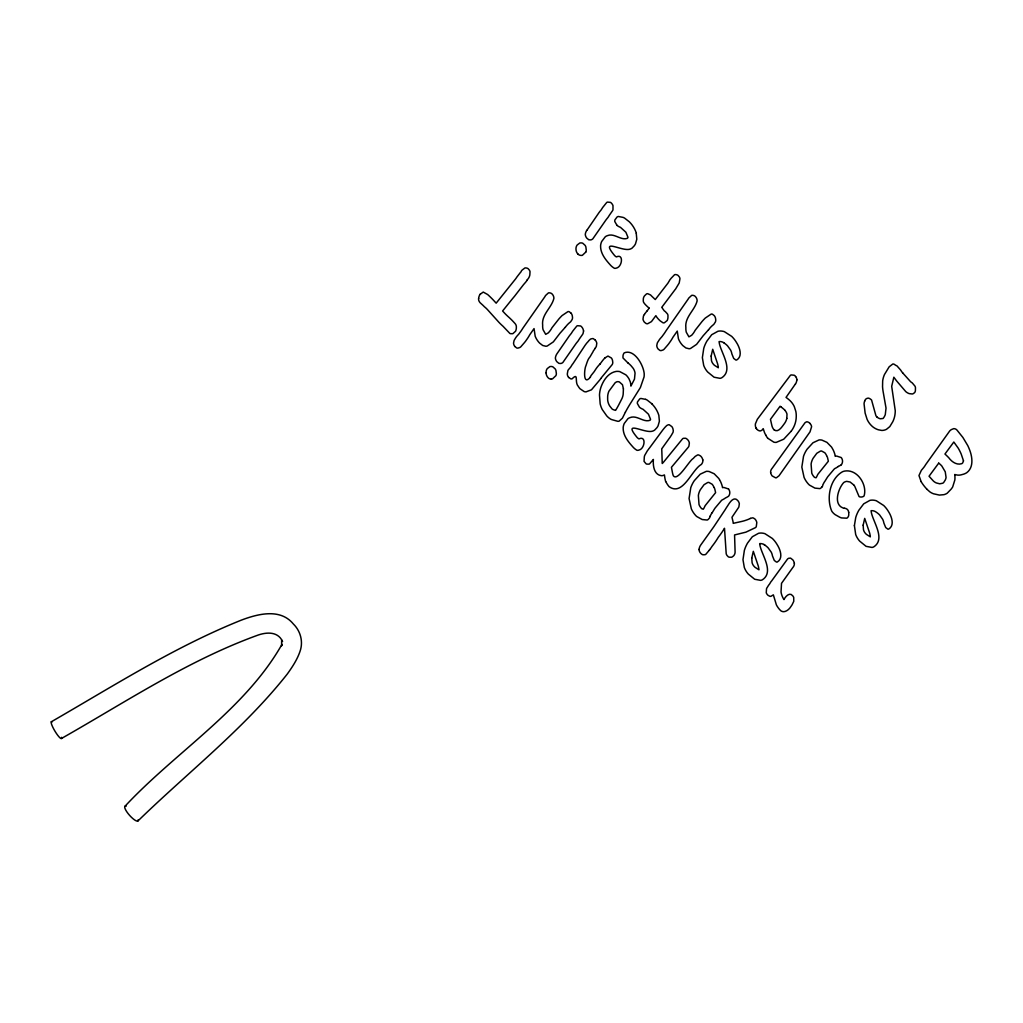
<?xml version="1.0" encoding="UTF-8"?>
<svg xmlns="http://www.w3.org/2000/svg" width="1023" height="1023" viewBox="0 0 1023 1023"><rect width="100%" height="100%" fill="white"/><g stroke="black" fill="none" stroke-linecap="round" stroke-linejoin="round"><path stroke-width="1.5" d="M786.828 418.369L786.994 414.136A11.1 9.872 -9.7 0 0 784.871 410.287M712.225 512.676L714.386 509.109A44.385 39.475 -9.7 0 0 715.051 508.099L720.883 501.155A61.367 54.577 -9.7 0 1 721.79 500.157L722.391 499.825A20.741 18.452 -9.7 0 0 725.55 497.907A18.593 16.534 -9.7 0 0 728.606 496.181A6.867 6.112 -9.7 0 0 729.783 492.306A7.736 6.88 -9.7 0 0 728.504 488.943M864.678 401.067L865.368 399.597A3.478 3.095 -9.7 0 1 868.693 398.164A8.184 7.276 -9.7 0 1 871.583 400.057L875.931 415.76A9.271 8.235 -9.7 0 0 876.928 416.936M625.385 412.205L622.406 418.177L619.132 421.144A3.159 2.8 -9.7 0 1 617.815 421.31L612.214 419.75A22.583 20.089 -9.7 0 1 610.936 419.289L610.705 419.161A19.117 16.995 -9.7 0 1 606.716 415.849L602.266 409.545A30.626 27.237 -9.7 0 1 600.169 403.829L599.491 395.044A33.849 30.102 -9.7 0 1 601.14 386.707C603.608 379.955 608.429 372.884 615.948 371.464A10.396 9.245 -9.7 0 1 619.733 371.592L625.769 374.789A18.695 16.624 -9.7 0 1 626.933 375.953A23.989 21.33 -9.7 0 1 629.132 379.137L630.334 382.001A29.974 26.662 -9.7 0 1 630.91 386.119L634.477 379.124L635.053 373.178A14.284 12.698 -9.7 0 0 633.173 368.306L631.344 366.068A26.79 23.836 -9.7 0 0 628.109 363.05M704.668 506.628L705 505.925A28.874 25.677 -9.7 0 0 705.397 505.362L715.614 492.638L714.808 489.122A9.987 8.887 -9.7 0 0 714.361 488.035L714.092 487.498M704.476 507.037L704.387 507.242A18.631 16.573 -9.7 0 1 703.709 508.559L703.3 509.185A1.944 1.726 -9.7 0 1 702.801 509.083L702.545 508.981A3.12 2.775 -9.7 0 0 701.791 508.763L701.241 508.188A13.977 12.429 -9.7 0 1 699.016 504.544L698.364 495.516A18.81 16.739 -9.7 0 1 700.346 489.723L704.054 484.697L707.571 482.587A3.031 2.685 -9.7 0 1 708.837 482.421L712.072 484.199A11.215 9.974 -9.7 0 1 713.21 485.784L713.849 486.986M710.179 516.193L710.614 515.285A14.437 12.851 -9.7 0 1 712.187 512.651M595.284 348.063L595.731 347.424A5.844 5.205 -9.7 0 0 596.358 346.222L596.793 343.255A8.516 7.57 -9.7 0 0 595.335 340.186M585.744 252.131L582.368 255.315A2.353 2.084 -9.7 0 1 581.473 255.392L581.179 255.418A4.258 3.798 -9.7 0 1 577.931 253.985M480.119 294.343L483.227 292.067L487.651 294.534A105.586 93.911 -9.7 0 1 494.787 301.657L496.155 303.166L515.515 279.01A39.769 35.37 -9.7 0 0 517.024 276.837L520.656 272.169A1.637 1.458 -9.7 0 0 521.282 271.248L521.321 271.095A4.182 3.721 -9.7 0 1 522.357 269.906L524.876 268A2.353 2.084 -9.7 0 1 525.771 267.924L526.64 268.039A3.811 3.389 -9.7 0 1 528.264 268.819L529.39 270.149A6.074 5.409 -9.7 0 1 530.029 271.76L529.824 274.995A10.409 9.258 -9.7 0 1 527.216 279.829M586.793 230.431L599.094 212.477A66.853 59.462 -9.7 0 1 601.23 209.817A78.49 69.807 -9.7 0 1 602.713 207.464L606.716 202.477A3.184 2.839 -9.7 0 1 607.547 202.106L610.501 202.388A5.499 4.898 -9.7 0 1 611.537 203.27A8.951 7.967 -9.7 0 1 612.994 205.623L612.982 209.792A5.844 5.205 -9.7 0 1 612.355 210.981L609.516 215.035A78.49 69.807 -9.7 0 0 608.033 217.375A66.853 59.462 -9.7 0 0 605.897 220.047L592.777 238.896A4.105 3.644 -9.7 0 1 590.757 239.906L588.813 239.791L586.806 238.154A8.516 7.57 -9.7 0 1 585.373 235.073L585.284 234.548A10.857 9.655 -9.7 0 1 586.716 230.392M600.731 378.638L600.616 378.817A26.572 23.644 -9.7 0 1 600.092 379.559L591.46 389.801L586.051 391.86A6.483 5.767 -9.7 0 1 584.159 391.566L580.015 388.753A16.675 14.834 -9.7 0 1 578.238 386.285C574.274 382.154 579.056 371.937 572.049 378.842A2.442 2.174 -9.7 0 1 570.783 378.842L568.711 377.461M600.936 378.331L601.025 378.19A11.432 10.166 -9.7 0 1 601.281 377.819L612.266 364.495A5.332 4.744 -9.7 0 0 612.764 362.27L612.636 361.336A7.736 6.88 -9.7 0 0 611.37 357.986L607.956 356.055L604.951 357.935M795.395 384.009L786.035 397.397L787.007 398.126A44.066 39.194 -9.7 0 1 789.961 400.581L791.073 401.719A23.606 20.984 -9.7 0 1 794.308 406.643L795.83 411.374A29.322 26.087 -9.7 0 1 796.252 416.502A29.309 26.061 -9.7 0 1 791.111 431.348M791.073 431.322L783.733 439.199L776.24 442.384A7.736 6.88 -9.7 0 1 773.861 442.179L767.851 438.304M821.648 487.217L820.855 488.086A2.954 2.621 -9.7 0 1 819.858 488.61L814.935 488.112L809.602 485.171A11.828 10.524 -9.7 0 1 808.298 483.943A29.028 25.818 -9.7 0 1 804.078 477.409L801.827 467.102L803.515 456.309A32.378 28.797 -9.7 0 1 807.121 449.174L812.991 442.754L819.052 439.928A9.782 8.708 -9.7 0 1 821.917 440.107L826.929 442.345L831.558 447.089A42.672 37.953 -9.7 0 1 832.031 447.895L833.08 449.736A35.14 31.253 -9.7 0 1 835.305 456.117M600.041 364.047L601.498 362.052A44.079 39.206 -9.7 0 1 604.925 357.909M938.692 463.15L929.05 476.232L933.168 480.797A10.268 9.13 -9.7 0 0 936.48 482.997L939.753 483.802L942.707 483.227A3.593 3.197 -9.7 0 0 943.73 482.434L945.278 479.992A10.46 9.297 -9.7 0 0 946.058 477.421L945.252 471.808L941.812 465.989A25.038 22.276 -9.7 0 0 938.705 463.125M586.294 343.69L585.731 344.457A21.304 18.951 -9.7 0 1 585.13 345.237L572.765 363.958A2.813 2.506 -9.7 0 0 572.394 364.278L570.796 366.912A29.015 25.805 -9.7 0 0 569.913 368.011L568.545 369.559A4.45 3.951 -9.7 0 0 567.906 370.569L567.305 373.97A7.353 6.547 -9.7 0 0 568.66 377.5M709.642 549.696L709.003 550.54M708.67 550.975L705.78 554.338A3.184 2.839 -9.7 0 1 704.949 554.709L703.031 554.773A3.747 3.338 -9.7 0 1 701.855 554.274L700.883 553.469A9.949 8.849 -9.7 0 1 700.307 552.804A7.736 6.88 -9.7 0 1 699.003 549.453M648.377 449.468L647.828 450.184A31.649 28.158 -9.7 0 0 647.354 450.811L644.695 455.44A10.294 9.156 -9.7 0 0 644.298 457.064L644.055 461.386L646.165 463.867A2.941 2.609 -9.7 0 0 647.035 464.122L648.352 464.135A2.417 2.148 -9.7 0 0 649.452 463.994L653.39 459.442C652.866 465.465 653.85 474.621 661.28 475.669A4.936 4.399 -9.7 0 0 662.866 475.542L664.426 474.941L664.733 477.076A39.577 35.204 -9.7 0 0 665.666 481.539M648.799 448.944L662.776 429.992A59.603 53.004 -9.7 0 1 665.244 427.039L666.536 425.747A4.373 3.887 -9.7 0 1 667.162 425.287L668.403 424.775A2.315 2.059 -9.7 0 1 669.285 424.775L671.83 426.591A7.736 6.88 -9.7 0 1 673.134 429.929A3.146 2.8 -9.7 0 1 673.287 430.606L673.121 432A6.33 5.627 -9.7 0 1 672.316 433.535L671.996 434.148A20.37 18.12 -9.7 0 1 670.704 436.233A11.406 10.14 -9.7 0 1 669.566 437.921L661.753 448.803A2.903 2.583 -9.7 0 0 661.766 449.327L662.239 463.496L663.07 462.703A22.263 19.795 -9.7 0 0 663.531 462.166L682.661 438.688A3.184 2.839 -9.7 0 1 683.492 438.317L685.423 438.253A3.747 3.338 -9.7 0 1 686.599 438.752L687.916 439.954A8.516 7.57 -9.7 0 1 689.349 443.036L688.939 446.002A5.844 5.205 -9.7 0 1 688.313 447.192L671.433 467.294L672.533 473.022A26.445 23.516 -9.7 0 0 673.326 475.759C677.61 481.974 689.131 460.593 693.274 458.432A73.029 64.948 -9.7 0 1 695.192 456.411L697.52 454.992A2.481 2.212 -9.7 0 1 698.632 454.954L700.423 455.874A8.504 7.557 -9.7 0 1 702.775 459.902M644.426 314.496L644.055 314.994A5.844 5.205 -9.7 0 0 643.429 316.184L642.994 319.15A8.516 7.57 -9.7 0 0 644.452 322.232L646.063 323.498A2.954 2.621 -9.7 0 0 647.7 323.728L651.446 321.618L655.871 315.647A17.698 15.741 -9.7 0 0 657.942 318.588L658.249 318.933A31.636 28.133 -9.7 0 0 660.334 320.979L663.121 322.859A3.159 2.813 -9.7 0 0 664.4 322.757L667.239 320.493A23.337 20.754 -9.7 0 0 667.661 319.202L667.891 318.166A7.123 6.33 -9.7 0 0 667.942 316.849L667.981 315.685A5.256 4.68 -9.7 0 0 667.456 313.933L665.219 311.465A3.465 3.082 -9.7 0 1 664.272 310.826L662.968 309.074A15.23 13.555 -9.7 0 0 661.74 307.348L674.758 290.072A3.376 3.005 -9.7 0 1 675.487 289.202L679.195 282.987L679.95 278.755A6.304 5.601 -9.7 0 0 679.362 276.99L678.121 275.481A3.811 3.389 -9.7 0 0 676.51 274.701L675.64 274.573A2.417 2.148 -9.7 0 0 674.541 274.727L671.037 278.384A14.041 12.493 -9.7 0 1 669.912 279.778A33.81 30.063 -9.7 0 1 668.991 281.389L668.351 282.45A21.189 18.849 -9.7 0 0 667.942 283.141L655.27 299.534L653.006 297.399A45.869 40.792 -9.7 0 1 650.564 294.956L647.687 293.691A2.558 2.276 -9.7 0 0 646.523 293.921L644.477 295.903A6.867 6.112 -9.7 0 0 643.301 299.765L643.275 300.928A5.256 4.68 -9.7 0 0 643.812 302.667L645.04 304.24A52.352 46.559 -9.7 0 0 649.094 308.076M124.921 806.329C175.329 752.148 244.778 709.949 281.99 644.337L281.606 645.82L281.645 640.155L282.553 641.511C277.808 630.897 265.686 632.124 256.632 635.603C187.337 660.884 125.369 702.238 61.533 738.44M138.015 820.894C188.002 772.25 243.883 728.99 287.322 673.978C292.386 666.919 297.258 659.554 300.059 651.255C303.422 641.728 300.545 630.974 293.332 623.966C280.264 608.007 257.796 613.928 241.3 620.143C174.46 646.945 113.489 685.973 51.291 721.79M565.271 327.296L562.036 330.941A93.246 82.94 -9.7 0 1 560.08 333.114L553.341 341.887L547.331 345.953A4.514 4.015 -9.7 0 1 545.822 346.247L542.689 345.467L539.543 343.05A25.076 22.301 -9.7 0 1 535.195 336.286L534.044 328.6L529.748 334.751A46.662 41.495 -9.7 0 1 527.088 339.048L525.374 341.477A74.104 65.907 -9.7 0 0 524.211 342.884L520.784 346.823A6.688 5.946 -9.7 0 1 519.761 347.526L517.945 348.101A2.839 2.532 -9.7 0 1 516.628 347.91L514.838 346.452M708.491 329.79L705.256 333.434A93.246 82.94 -9.7 0 1 703.3 335.595L696.573 344.38L690.563 348.447A4.514 4.015 -9.7 0 1 689.042 348.741L685.909 347.961L682.763 345.544A25.076 22.301 -9.7 0 1 678.428 338.779L677.264 331.094L672.968 337.245A46.662 41.495 -9.7 0 1 670.308 341.541L668.594 343.958A74.104 65.907 -9.7 0 0 667.431 345.378L664.017 349.316A6.688 5.946 -9.7 0 1 662.981 350.019L661.165 350.595A2.839 2.532 -9.7 0 1 659.848 350.403L658.058 348.945A7.736 6.88 -9.7 0 1 656.766 345.608L657.265 343.178A5.844 5.205 -9.7 0 1 657.891 341.976L658.441 341.183A18.951 16.867 -9.7 0 1 661.19 337.513L662.226 336.324A3.887 3.465 -9.7 0 0 662.495 335.889L663.518 334.521A48.426 43.068 -9.7 0 0 666.024 330.8L688.274 298.933A9.846 8.759 -9.7 0 0 688.594 298.256L691.638 295.404A2.353 2.084 -9.7 0 1 692.545 295.315L693.415 295.442A3.811 3.389 -9.7 0 1 695.026 296.21L695.487 296.67A7.634 6.79 -9.7 0 1 697.123 300.915C694.719 310.506 684.553 317.028 685.87 327.795A18.337 16.304 -9.7 0 0 686.305 332.245L688.914 336.848L691.714 335.25A26.406 23.478 -9.7 0 1 693.249 333.421L694.553 331.439A5.499 4.885 -9.7 0 0 694.873 330.736A26.572 23.644 -9.7 0 0 695.397 329.981L702.123 321.414A76.086 67.671 -9.7 0 1 705.282 318.063L711.215 314.061A2.839 2.532 -9.7 0 1 712.532 314.253L714.323 315.711A7.736 6.88 -9.7 0 1 715.627 319.048L715.742 319.982A5.332 4.744 -9.7 0 1 715.243 322.207L714.374 323.473A6.598 5.869 -9.7 0 1 713.939 324.176L713.606 324.547A24.322 21.636 -9.7 0 0 708.543 329.815M750.319 518.392L752.404 517.855A2.928 2.596 -9.7 0 1 753.312 517.996L754.693 518.814A7.033 6.253 -9.7 0 1 755.37 519.505A8.516 7.57 -9.7 0 1 756.803 522.587L756.291 526.525A4.45 3.951 -9.7 0 1 755.652 527.536L745.92 532.152L734.565 534.952L735.089 551.627A6.854 6.1 -9.7 0 1 733.606 555.86L731.969 557.087A2.417 2.148 -9.7 0 1 730.87 557.228L729.335 557.19A2.916 2.596 -9.7 0 1 728.197 556.717L727.021 555.451A6.573 5.844 -9.7 0 1 726.202 553.712L724.501 528.277L723.555 529.812A103.86 92.377 -9.7 0 1 718.721 536.73L718.236 537.382A85.548 76.086 -9.7 0 1 711.944 546.487A22.787 20.268 -9.7 0 1 709.591 549.671M551.269 379.009L551.563 378.983A2.353 2.084 -9.7 0 0 552.471 378.894L555.847 375.722A5.332 4.744 -9.7 0 0 556.346 373.497L555.975 370.646A6.573 5.844 -9.7 0 0 555.169 368.894L552.88 366.861A3.593 3.197 -9.7 0 0 551.346 366.49L550.77 366.515A2.353 2.084 -9.7 0 0 549.875 366.605L547.369 368.51A5.537 4.923 -9.7 0 0 546.563 369.84L546.282 370.684A8.887 7.903 -9.7 0 0 546.141 372.935M844.423 508.354C832.671 505.746 837.978 488.828 843.694 482.575A6.496 5.78 -9.7 0 1 846.724 481.36L850.1 482.012L853.642 484.851M645.666 399.366L640.909 398.459A3.76 3.35 -9.7 0 0 639.682 398.957L637.521 401.847A5.205 4.629 -9.7 0 0 637.367 403.497L639.516 407.269A12.468 11.087 -9.7 0 0 643.058 409.29L648.467 414.213L650.538 419.277A2.468 2.199 -9.7 0 1 650.001 420.274C643.544 422.819 636.881 414.724 629.989 417.627A7.493 6.675 -9.7 0 0 627.892 418.727L624.299 423.432A14.782 13.146 -9.7 0 0 623.173 427.755C622.917 435.325 628.084 441.578 632.853 446.885A17.954 15.972 -9.7 0 0 637.06 450.337L638.058 450.299A3.312 2.941 -9.7 0 0 638.915 450.082C644.925 448.918 646.472 435.248 638.966 438.893A8.555 7.609 -9.7 0 1 637.15 437.512C621.997 419.2 644.567 433.79 652.508 431.143A6.944 6.176 -9.7 0 0 654.643 430.095L656.792 427.844A13.695 12.186 -9.7 0 0 658.083 425.798L659.387 421.207L658.838 415.312A33.567 29.859 -9.7 0 0 651.881 403.868M763.976 544.517L764.782 545.054M724.169 343.025L723.363 342.475A6.867 6.112 -9.7 0 0 719.092 341.58C719.693 351.196 734.476 369.559 721.739 377.781A6.151 5.473 -9.7 0 1 720 378.331L714.08 377.218L707.699 372.027A24.68 21.956 -9.7 0 1 703.696 365.403L702.366 357.654L703.747 348.383A37.314 33.184 -9.7 0 1 706.944 341.03L711.714 334.713L717.929 331.273A9.898 8.798 -9.7 0 1 721.177 331.03A12.992 11.547 -9.7 0 1 724.335 331.644L731.675 336.362A37.966 33.772 -9.7 0 1 733.593 338.434A35.498 31.572 -9.7 0 1 736.547 342.603C739.655 347.411 742.877 356.298 736.688 359.981A1.765 1.56 -9.7 0 1 735.793 359.994L733.696 358.408L731.841 353.83A15.805 14.053 -9.7 0 0 730.601 350.083L727.596 345.902A22.071 19.629 -9.7 0 0 724.156 343.037M628.084 363.075L623.084 358.05A4.015 3.568 -9.7 0 1 622.981 356.771A6.867 6.112 -9.7 0 1 624.158 352.922C634.004 348.536 643.339 364.636 644.183 373.497A22.979 20.434 -9.7 0 1 644.042 376.976L640.385 387.538L629.631 404.737A150.65 133.987 -9.7 0 0 625.385 412.205M781.38 407.192L780.101 406.246L770.46 419.328L771.828 425.363A11.982 10.652 -9.7 0 0 774.015 429.775M616.946 225.29L614.785 221.518A5.205 4.629 -9.7 0 1 614.938 219.868L617.099 216.978A3.76 3.35 -9.7 0 1 618.34 216.48L623.084 217.388A14.041 12.493 -9.7 0 1 624.542 218.065L629.362 221.838A33.567 29.859 -9.7 0 1 636.37 233.295M774.053 429.75C778.158 433.215 782.096 426.617 784.283 423.765A15.447 13.747 -9.7 0 0 786.815 418.369M651.945 403.816L647.124 400.044A14.041 12.493 -9.7 0 0 645.666 399.366M926.659 489.02L929.894 491.884A17.532 15.588 -9.7 0 0 933.5 493.777L939.357 495.081L943.96 494.659A10.716 9.539 -9.7 0 0 947.208 493.214L951.096 489.186A25 22.237 -9.7 0 0 952.682 486.935L954.843 479.992A26.56 23.619 -9.7 0 0 954.702 474.506L957.426 475.081A9.859 8.759 -9.7 0 0 962.208 474.531A12.583 11.189 -9.7 0 0 966.761 472.69C974.075 467.217 972.323 456.232 969.19 448.828A60.83 54.104 -9.7 0 0 967.72 445.517L962.886 437.448L957.029 430.146A4.258 3.798 -9.7 0 0 953.756 428.637L951.748 429.43A6.087 5.409 -9.7 0 0 949.689 430.99L925.61 464.698A24.642 21.918 -9.7 0 1 923.13 468.214L922.516 468.969A17.148 15.255 -9.7 0 0 921.301 470.452L918.974 475.542L921.096 481.552M902.925 373.165L910.278 381.349A8.082 7.187 -9.7 0 0 912.209 382.845L914.946 386.106A5.256 4.68 -9.7 0 1 915.47 387.845L915.393 390.722A4.987 4.437 -9.7 0 1 914.626 392.615L913.181 393.689A3.286 2.928 -9.7 0 1 912.235 393.983L909.153 393.612A12.148 10.805 -9.7 0 1 905.777 391.617L897.299 381.72A33.836 30.089 -9.7 0 1 895.483 379.418L893.846 377.218L891.685 386.336L895.253 410.683A36.189 32.186 -9.7 0 1 894.984 414.52A28.222 25.102 -9.7 0 1 892.823 421.642L889.818 426.591L886.519 429.289A9.066 8.056 -9.7 0 1 881.749 430.44L878.258 429.762A18.145 16.138 -9.7 0 1 872.248 426.374L870.675 424.801A25.383 22.583 -9.7 0 1 867.082 419.302L865.126 413.087L864.064 403.855A10.447 9.297 -9.7 0 1 864.678 401.067M595.348 340.173L593.314 338.664A2.02 1.79 -9.7 0 0 592.419 338.613L591.192 338.843A3.184 2.839 -9.7 0 0 590.361 339.214L588.826 340.646A3.887 3.465 -9.7 0 1 588.557 341.081L587.522 342.257A27.608 24.552 -9.7 0 0 586.588 343.293M810.037 423.458L811.111 425.056A6.675 5.946 -9.7 0 1 811.584 426.77L810.011 431.872L779.002 475.797L776.483 477.715A2.353 2.084 -9.7 0 1 775.587 477.805L772.212 475.964A8.516 7.57 -9.7 0 1 770.779 472.882L770.715 472.626M795.613 376.554L795.229 376.106A5.499 4.898 -9.7 0 0 794.193 375.224L791.239 374.942A3.184 2.839 -9.7 0 0 790.395 375.313L757.314 419.315L755.422 423.829A9.284 8.261 -9.7 0 0 755.971 427.946M728.478 488.956L724.105 487.536A20.14 17.915 -9.7 0 0 722.583 487.523M571.103 313.23L569.299 311.759A2.839 2.532 -9.7 0 0 567.995 311.58L562.062 315.583A76.086 67.671 -9.7 0 0 558.903 318.933L552.177 327.488A26.572 23.644 -9.7 0 1 551.653 328.242A5.499 4.885 -9.7 0 1 551.32 328.958L550.054 330.825A26.406 23.478 -9.7 0 0 548.481 332.756L545.694 334.355L543.085 329.751A18.337 16.304 -9.7 0 1 542.663 325.301C541.308 314.547 551.525 308.013 553.891 298.422A7.634 6.79 -9.7 0 0 552.267 294.176L551.793 293.716A3.811 3.389 -9.7 0 0 550.182 292.949L549.313 292.821A2.353 2.084 -9.7 0 0 548.418 292.91L545.425 295.647A9.846 8.759 -9.7 0 1 545.054 296.453L522.791 328.306A48.426 43.068 -9.7 0 1 520.298 332.027L519.275 333.396A3.887 3.465 -9.7 0 1 519.006 333.83L517.958 335.007A18.951 16.867 -9.7 0 0 515.157 338.664L514.671 339.483A5.844 5.205 -9.7 0 0 514.045 340.685L513.546 343.114A7.736 6.88 -9.7 0 0 514.812 346.465M756.47 428.803L755.984 427.946M665.717 481.526L666.472 482.843A30.741 27.34 -9.7 0 0 669.042 486.603C682.865 496.782 691.612 469.877 701.292 464.48A6.662 5.921 -9.7 0 0 702.865 460.094L702.737 459.839M719.45 479.595L719.284 479.301A42.672 37.953 -9.7 0 0 718.824 478.508L714.182 473.764L709.169 471.526A9.782 8.708 -9.7 0 0 706.305 471.347L700.244 474.173L694.374 480.593A32.378 28.797 -9.7 0 0 690.768 487.728L689.08 498.521L691.331 508.827A29.028 25.818 -9.7 0 0 695.55 515.362A11.828 10.524 -9.7 0 0 696.855 516.589L702.187 519.531L707.11 520.029A2.954 2.621 -9.7 0 0 708.121 519.505L708.901 518.635A4.118 3.657 -9.7 0 0 710.09 516.193M719.617 479.889L720.333 481.155A35.14 31.253 -9.7 0 1 722.558 487.536M765.703 434.992L765.281 434.161A17.11 15.217 -9.7 0 1 764.373 432.179L763.222 428.65L762.646 429.379A2.928 2.609 -9.7 0 1 761.649 430.363L760.856 430.734A5.754 5.115 -9.7 0 1 760.089 430.952A5.141 4.565 -9.7 0 1 756.56 428.765M826.597 455.567L825.957 454.365A11.215 9.974 -9.7 0 0 824.819 452.767L821.584 451.002A3.031 2.685 -9.7 0 0 820.318 451.169L816.802 453.279L813.093 458.304A18.81 16.739 -9.7 0 0 811.098 464.097L811.763 473.125A13.977 12.429 -9.7 0 0 813.988 476.769L814.525 477.37A3.12 2.775 -9.7 0 1 815.28 477.575L815.548 477.664A1.944 1.726 -9.7 0 0 816.047 477.767L816.456 477.14A18.631 16.573 -9.7 0 0 817.121 475.823L817.748 474.519A28.874 25.677 -9.7 0 0 818.144 473.943L828.361 461.22L827.556 457.716A9.987 8.887 -9.7 0 0 827.108 456.616L826.84 456.079M636.255 233.334L636.805 239.229L635.5 243.819A13.695 12.186 -9.7 0 1 634.209 245.865L632.073 248.116A6.944 6.176 -9.7 0 1 629.925 249.164C621.997 251.811 599.414 237.234 614.58 255.52A8.555 7.609 -9.7 0 0 616.383 256.926C623.877 253.244 622.355 266.939 616.332 268.103A3.312 2.941 -9.7 0 1 615.475 268.32L614.503 268.333A17.954 15.972 -9.7 0 1 610.271 264.906C605.488 259.612 600.348 253.346 600.591 245.789A14.782 13.146 -9.7 0 1 601.716 241.454L605.309 236.748A7.493 6.675 -9.7 0 1 607.419 235.648C614.299 232.745 620.961 240.84 627.419 238.295A2.468 2.199 -9.7 0 0 627.969 237.298L625.884 232.234L620.462 227.336A12.468 11.087 -9.7 0 1 616.92 225.316M794.27 563.187L794.219 562.919A8.516 7.57 -9.7 0 0 792.774 559.837L790.562 558.11L788.72 558.277A4.974 4.424 -9.7 0 0 787.582 558.967L771.47 581.166A2.813 2.506 -9.7 0 0 771.099 581.499L769.501 584.12A15.997 14.22 -9.7 0 0 767.672 586.767L767.148 587.56A5.844 5.205 -9.7 0 0 766.521 588.762L766.265 592.777A7.404 6.586 -9.7 0 0 767.416 594.683A8.504 7.557 -9.7 0 0 768.132 595.386L769.923 596.307A2.481 2.212 -9.7 0 0 771.022 596.268L773.35 594.849L776.38 604.862A28.81 25.626 -9.7 0 0 779.769 609.721C783.158 614.196 788.733 610.258 790.869 606.613A26.572 23.644 -9.7 0 0 791.38 605.859L791.802 605.232A11.432 10.166 -9.7 0 1 792.058 604.862L793.758 601.319L793.72 597.509A6.291 5.601 -9.7 0 0 792.672 595.744C789.705 591.69 785.229 596.703 783.989 599.606L783.426 598.698A23.606 20.997 -9.7 0 1 781.035 591.972L781.521 583.34L792.787 567.56A6.662 5.921 -9.7 0 0 794.36 563.174M848.809 512.357L848.719 515.221A4.987 4.437 -9.7 0 1 847.952 517.126L847.696 517.446A2.864 2.545 -9.7 0 1 846.75 518.188L841.469 517.919A19.002 16.905 -9.7 0 1 839.525 517.114L835.216 514.684A16.381 14.578 -9.7 0 1 833.246 512.983A14.603 12.992 -9.7 0 1 831.75 511.116C826.213 498.38 829.768 479.033 842.492 471.744A10.69 9.501 -9.7 0 1 844.87 471.04C857.543 469.046 867.427 484.889 864.103 495.886A3.056 2.724 -9.7 0 1 862.939 496.666L862.236 496.897A17.851 15.882 -9.7 0 1 861.686 497.012L860.164 496.973A2.916 2.596 -9.7 0 1 859.026 496.5L854.832 486.475A12.314 10.946 -9.7 0 0 853.642 484.838M926.71 488.981A52.608 46.789 -9.7 0 1 921.071 481.564M902.938 373.152A18.849 16.764 -9.7 0 1 900.739 370.16L897.248 366.208A1.816 1.611 -9.7 0 0 896.11 365.543L893.923 364.124A2.979 2.647 -9.7 0 0 892.759 364.035L889.153 366.822L884.447 374.571A28.976 25.78 -9.7 0 0 882.67 380.888L882.542 386.656A62.096 55.229 -9.7 0 0 883.284 392.487L886.033 408.151L885.279 414.596A14.731 13.094 -9.7 0 1 883.54 417.883L883.361 418.164A1.407 1.253 -9.7 0 1 882.977 418.484L880.292 418.765A7.736 6.88 -9.7 0 1 876.916 416.962M844.448 508.201A4.744 4.22 -9.7 0 1 848.617 512.357M835.331 456.105A20.14 17.915 -9.7 0 1 836.852 456.13L841.226 457.55A7.736 6.88 -9.7 0 1 842.517 460.887A6.867 6.112 -9.7 0 1 841.341 464.736M821.725 487.28A4.118 3.657 -9.7 0 0 822.837 484.774L823.362 483.866A14.437 12.851 -9.7 0 1 824.934 481.232L827.134 477.69A44.385 39.475 -9.7 0 0 827.799 476.68L833.63 469.736A61.367 54.577 -9.7 0 1 834.538 468.739L835.139 468.406A20.741 18.452 -9.7 0 0 838.297 466.488M841.354 464.762A18.593 16.534 -9.7 0 1 838.272 466.437M809.986 423.496A5.051 4.488 -9.7 0 0 806.827 421.757L806.137 422.077A4.974 4.424 -9.7 0 0 804.986 422.768L772.199 468.24A6.662 5.921 -9.7 0 0 770.626 472.626M781.367 407.218A30.741 27.34 -9.7 0 1 784.922 410.236M796.84 379.891A10.857 9.655 -9.7 0 1 795.472 384.047M795.638 376.541A7.736 6.88 -9.7 0 1 796.917 379.891M767.787 438.343A22.174 19.718 -9.7 0 1 765.741 434.967M649.119 308.115A22.787 20.268 -9.7 0 1 646.715 311.261M644.388 314.483A22.787 20.268 -9.7 0 1 646.792 311.324M577.88 254.011A8.823 7.852 -9.7 0 1 576 249.343A8.887 7.903 -9.7 0 1 576.179 247.106L576.461 246.262A5.537 4.923 -9.7 0 1 577.266 244.932L579.785 243.014A2.353 2.084 -9.7 0 1 580.68 242.937L581.256 242.911A3.593 3.197 -9.7 0 1 582.79 243.269L585.066 245.315A6.573 5.844 -9.7 0 1 585.885 247.054L586.243 249.919A5.332 4.744 -9.7 0 1 585.744 252.144M763.964 544.53A6.867 6.112 -9.7 0 0 759.705 543.609C760.294 553.226 775.089 571.601 762.352 579.824A6.151 5.473 -9.7 0 1 760.601 580.361L754.693 579.261L748.299 574.056A24.68 21.956 -9.7 0 1 744.309 567.445L742.979 559.696L744.36 550.425A37.314 33.184 -9.7 0 1 747.557 543.06L752.327 536.755L758.542 533.303A9.898 8.798 -9.7 0 1 761.79 533.073A12.992 11.547 -9.7 0 1 764.948 533.686L772.275 538.405A37.966 33.772 -9.7 0 1 774.206 540.464A35.498 31.572 -9.7 0 1 777.16 544.645C780.255 549.453 783.477 558.328 777.301 562.011A1.765 1.56 -9.7 0 1 776.406 562.036L774.296 560.451L772.442 555.873A15.805 14.053 -9.7 0 0 771.214 552.126L768.209 547.944A22.071 19.629 -9.7 0 0 764.769 545.067M750.37 518.469A39.475 35.114 -9.7 0 1 742.046 521.372L733.222 523.341A71.137 63.273 -9.7 0 0 733.069 521.845L731.969 517.28L738.274 507.932A5.844 5.205 -9.7 0 0 738.9 506.743L739.335 503.776A8.516 7.57 -9.7 0 0 737.877 500.695C733.977 495.771 729.731 502.395 727.737 505.694A73.809 65.651 -9.7 0 0 725.166 509.71L714.195 526.167A122.287 108.758 -9.7 0 1 712.558 528.495L700.512 545.349A10.857 9.655 -9.7 0 0 699.08 549.453M599.99 364.022A35.818 31.854 -9.7 0 0 595.143 370.173L595.028 370.313A20.639 18.35 -9.7 0 1 594.12 371.733L590.898 375.761A1.944 1.726 -9.7 0 1 590.757 376.221L590.68 376.374A3.12 2.775 -9.7 0 0 590.361 377.129M590.399 377.129A2.621 2.327 -9.7 0 0 589.964 377.525L589.517 378.126A2.737 2.442 -9.7 0 1 588.928 378.715C582.995 384.162 584.35 368.357 586.038 365.454A59.424 52.851 -9.7 0 1 588.084 359.764L588.238 359.457A15.997 14.22 -9.7 0 1 590.054 356.81L592.291 352.948A9.885 8.798 -9.7 0 0 593.378 350.851A15.997 14.22 -9.7 0 0 595.207 348.216M546.103 372.935A8.823 7.852 -9.7 0 0 547.983 377.602A4.258 3.798 -9.7 0 0 551.269 379.085M565.31 327.322A24.322 21.636 -9.7 0 1 570.361 322.028L570.719 321.682A6.598 5.869 -9.7 0 0 571.154 320.992L572.023 319.713A5.332 4.744 -9.7 0 0 572.522 317.501L572.394 316.567A7.736 6.88 -9.7 0 0 571.128 313.204M527.318 279.893A22.787 20.268 -9.7 0 1 524.901 283.051A24.322 21.636 -9.7 0 1 523.738 284.368L514.825 295.89A184.498 164.102 -9.7 0 1 512.433 298.767L502.6 310.992L504.377 312.936A72.659 64.628 -9.7 0 0 508.661 317.092A87.006 77.39 -9.7 0 1 512.843 321.145L514.991 323.485A6.317 5.614 -9.7 0 1 516.334 327.539A7.123 6.33 -9.7 0 1 516.257 328.856L516.04 329.892A23.337 20.754 -9.7 0 1 515.618 331.183L512.919 333.613A2.353 2.084 -9.7 0 1 512.011 333.69L510.707 333.69A2.941 2.609 -9.7 0 1 509.838 333.421L503.009 326.247A69.769 62.058 -9.7 0 1 498.904 322.296L487.728 309.892A28.874 25.677 -9.7 0 0 484.391 306.759A38.337 34.104 -9.7 0 0 481.769 304.227L480.209 302.808A9.386 8.35 -9.7 0 1 479.467 301.849L479.033 301.082A5.882 5.23 -9.7 0 1 478.598 298.46M478.674 298.46A10.857 9.655 -9.7 0 1 480.043 294.304M61.623 737.314A9.795 1.79 59.1 0 1 55.114 731.432A9.795 1.79 59.1 0 1 52.199 721.893M138.207 819.704A9.795 2.57 48.4 0 1 129.589 815.369A9.795 2.57 48.4 0 1 126.161 806.188M623.416 388.83L623.186 394.136A17.57 15.626 -9.7 0 1 621.946 398.599L618.762 404.827A109.576 97.454 -9.7 0 1 615.616 410.338L614.964 410.223A13.018 11.585 -9.7 0 1 613.877 409.852L612.905 409.469A3.465 3.082 -9.7 0 1 611.959 408.829L609.708 405.978A17.11 15.217 -9.7 0 1 607.662 399.903L607.649 397.615A18.542 16.496 -9.7 0 1 608.89 391.259L615.13 382.794A8.887 7.903 -9.7 0 1 617.048 381.694L617.93 381.669A4.335 3.862 -9.7 0 1 619.401 381.975L622.47 384.712L623.416 388.83M854.397 525.579L855.688 534.518A24.68 21.956 -9.7 0 0 859.691 541.129L866.072 546.333L871.992 547.433A6.151 5.473 -9.7 0 0 873.744 546.883C886.468 538.673 871.698 520.311 871.097 510.694A6.867 6.112 -9.7 0 1 875.356 511.602L876.174 512.127A22.071 19.629 -9.7 0 1 879.639 514.965L882.606 519.198A15.805 14.053 -9.7 0 1 883.834 522.945L885.688 527.523L887.798 529.108A1.765 1.56 -9.7 0 0 888.693 529.083C894.869 525.4 891.634 516.525 888.552 511.705A35.498 31.572 -9.7 0 0 885.598 507.536A37.966 33.772 -9.7 0 0 883.667 505.477L876.34 500.759A12.992 11.547 -9.7 0 0 873.169 500.145A9.898 8.798 -9.7 0 0 869.921 500.375L863.719 503.828L858.936 510.132A37.314 33.184 -9.7 0 0 855.74 517.497L854.397 525.579M711.151 356.068L711.471 360.556A10.268 9.13 -9.7 0 0 713.172 363.945L713.466 364.278A21.675 19.271 -9.7 0 0 714.386 365.249L718.325 367.756A29.181 25.959 -9.7 0 0 717.647 363.958L712.711 349.278L711.151 356.068M751.764 558.098L752.084 562.599A10.268 9.13 -9.7 0 0 753.772 565.975L754.079 566.32A21.675 19.271 -9.7 0 0 755 567.279L758.925 569.785A29.181 25.959 -9.7 0 0 758.26 565.988L753.312 551.32L751.764 558.098M863.156 525.17L863.476 529.671A10.268 9.13 -9.7 0 0 865.164 533.047L865.458 533.392A21.675 19.271 -9.7 0 0 866.391 534.351L870.317 536.858A29.181 25.959 -9.7 0 0 869.652 533.06L864.704 518.392L863.156 525.17M963.487 460.823L962.758 462.741A3.082 2.737 -9.7 0 1 961.748 463.675C956.646 465.401 951.607 461.68 948.73 457.703A105.459 93.796 -9.7 0 0 944.958 454.033L953.82 442.026L958.219 448.138A67.198 59.756 -9.7 0 1 961.236 454.148L963.487 460.823M583.583 330.941L583.084 333.383A5.844 5.205 -9.7 0 1 582.458 334.572L579.606 338.613A78.49 69.807 -9.7 0 0 578.123 340.966A66.853 59.462 -9.7 0 0 575.987 343.626L562.867 362.487A4.105 3.644 -9.7 0 1 560.847 363.485L558.916 363.382L556.896 361.746A8.516 7.57 -9.7 0 1 555.463 358.664L555.374 358.127A10.857 9.655 -9.7 0 1 556.819 353.984L569.184 336.068A66.853 59.462 -9.7 0 1 571.32 333.396A78.49 69.807 -9.7 0 1 572.803 331.056L576.806 326.056A3.184 2.839 -9.7 0 1 577.637 325.698L580.604 325.966A5.499 4.898 -9.7 0 1 581.639 326.849A8.951 7.967 -9.7 0 1 583.084 329.214L583.583 330.941"/></g></svg>
